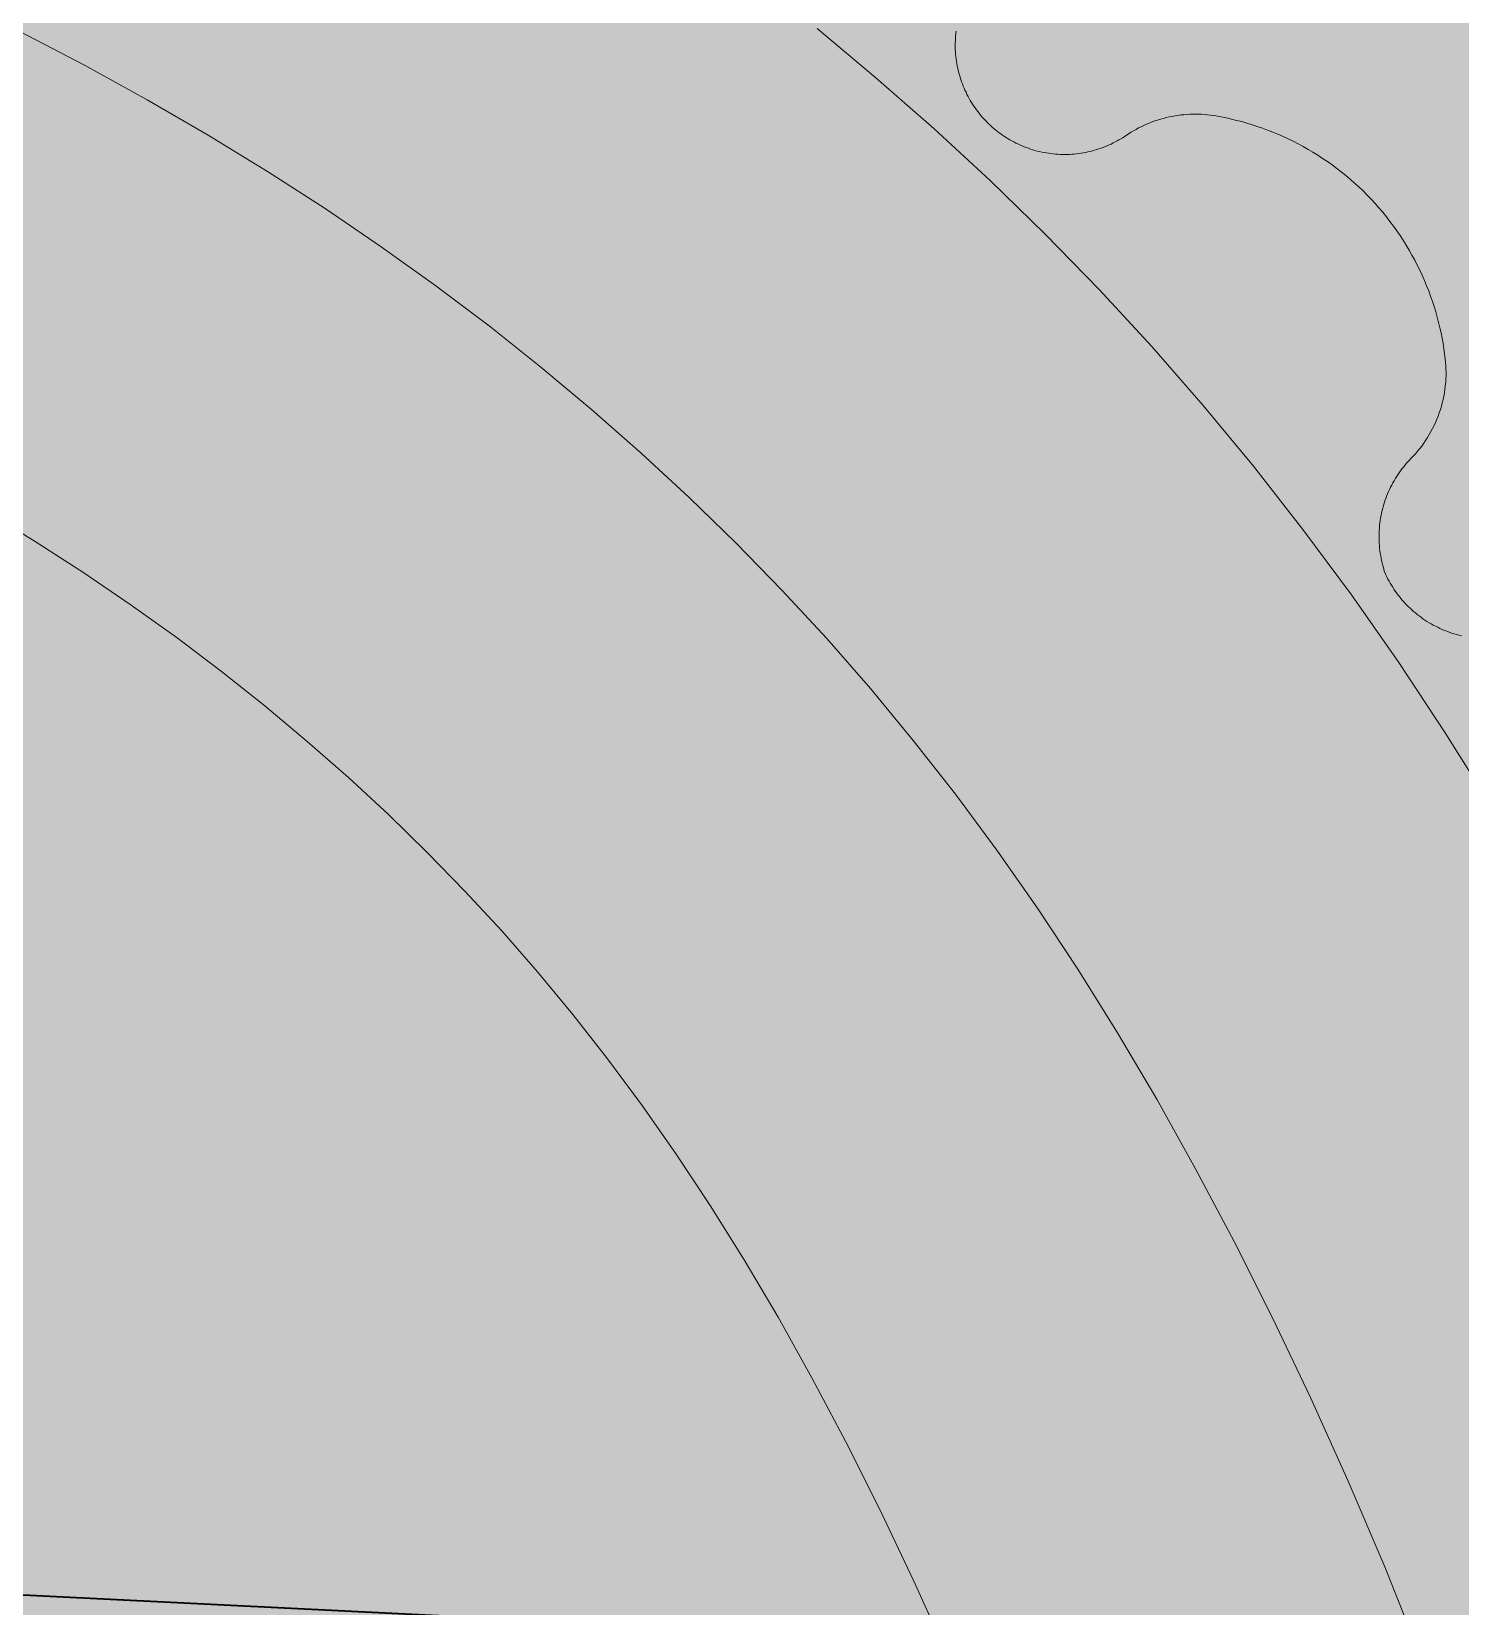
# Model space of a CAD drawing. Header units: millimetres. Extents: x 833941507 to 1669051331, y 817666127 to 1636299673.
# Drawn here: x 834574547.4 to 834574710.9, y 817984922.2 to 817985102.4 of the extents above; entities that cross this region are included whole.
import ezdxf

# ---------------------------------------------------------------- set-up
doc = ezdxf.new("R2010")
doc.units = ezdxf.units.MM
doc.header["$LTSCALE"] = 3
for name, color, linetype, lineweight in [('Hatch (CARR)', 252, 'Continuous', 35), ('Hatch (LTC&CB)', 252, 'Continuous', 35), ('UAJ-22INWA', 6, 'Continuous', 35), ('UAJ-23FLOR-h', 251, 'Continuous', 9), ('UAJ-42INFI', 1, 'Continuous', 18), ('UAJ-42INFI-h', 251, 'Continuous', 9)]:
    doc.layers.add(name, color=color, linetype=linetype, lineweight=lineweight)
doc.layers.add('UAJ-00XREF', color=7, linetype='Continuous')
doc.layers.add('UAJ-22INWA-$', color=32, linetype='Continuous', plot=False)

# ---------------------------------------------------------------- blocks, each defined once
blk = doc.blocks.new('GBP-LTC-LB01')
at = {"layer": 'UAJ-23FLOR-h'}
h = blk.add_hatch(dxfattribs=at)
h.set_pattern_fill('EARTH,_O', color=256, scale=180, angle=45)
h.set_pattern_definition([(48.9989, (834576001.8, 818046085.3), (-112.727, 1612.5107), [1143, -1143]), (48.9989, (834575678.3, 818046366.6), (-112.727, 1612.5107), [1143, -1143]), (48.9989, (834575354.8, 818046647.8), (-112.727, 1612.5107), [1143, -1143]), (138.9989, (834575340.7, 818046849.3), (-1612.5107, -112.727), [1143, -1143]), (138.9989, (834575621.9, 818047172.8), (-1612.5107, -112.727), [1143, -1143]), (138.9989, (834575903.1, 818047496.3), (-1612.5107, -112.727), [1143, -1143])])
h.paths.add_polyline_path([(834572173.05, 818200349.17), (834310583.74, 818182062.08), (834331502.24, 817882831.69), (834364939.69, 817885169.23), (834473095.7, 818011283.6), (834480533.7, 818020120.4), (834485095.05, 818025709.55), (834491375.7, 818033619), (834497063.4, 818041013), (834493145.8, 818043678.7), (834512788.5, 818074029.25), (834518712.45, 818083675.25), (834526231.3, 818096325.1), (834534646.05, 818111073.05), (834545956, 818131981.3), (834557204.6, 818154198.8), (834564040, 818168496.8), (834570941.16, 818183576.43), (834578367.8, 818200696.3)])
h.paths.add_polyline_path([(834382131.31, 817956469.98), (834418268.73, 817958996.07), (834422062.41, 817963855.9), (834428403.04, 817964299.38), (834467239.2, 818010695.58), (834466445.21, 818021738.79), (834476097.72, 818035709.03), (834485267.1, 818048983.2), (834487014.89, 818051460.43), (834497268.33, 818067303.42), (834492893.38, 818129890.09), (834448056.59, 818126755.66), (834416896.58, 818105052.11), (834382061.37, 818080788.99), (834386167.45, 818022059.16), (834377588.38, 818021459.47)], flags=16)
edge = h.paths.add_edge_path(flags=16)
edge.add_line((834540292.29, 818142076.07), (834533466.32, 818141614.13))
edge.add_line((834533466.32, 818141614.13), (834523258.01, 818143862.71))
edge.add_line((834523258.01, 818143862.71), (834525896.87, 818155838.93))
edge.add_arc((834558382.43, 818267025.45), 115835.02, 237.2183981, 253.7131266, ccw=False)
edge.add_line((834495664.92, 818169638.25), (834498267.59, 818132356.98))
edge.add_line((834498267.59, 818132356.98), (834496346.42, 818130135.01))
edge.add_line((834496346.42, 818130135.01), (834492879.88, 818129892.67))
edge.add_line((834492879.88, 818129892.67), (834494229.58, 818110587.62))
edge.add_line((834494229.58, 818110587.62), (834496326.13, 818110708.38))
edge.add_line((834496326.13, 818110708.38), (834498420.21, 818080753.55))
edge.add_line((834498420.21, 818080753.55), (834498046.12, 818080727.4))
edge.add_line((834498046.12, 818080727.4), (834498254.52, 818077746.38))
edge.add_line((834498254.52, 818077746.38), (834503061.09, 818078082.4))
edge.add_line((834503061.09, 818078082.4), (834504979.52, 818081212.1))
edge.add_line((834504979.52, 818081212.1), (834509429.02, 818088470.93))
edge.add_line((834509429.02, 818088470.93), (834515217.16, 818097913.59))
edge.add_line((834515217.16, 818097913.59), (834526067.43, 818116415.54))
edge.add_line((834526067.43, 818116415.54), (834532489.2, 818127888.68))
edge.add_line((834532489.2, 818127888.68), (834534830.9, 818132146.3))
edge.add_line((834534830.9, 818132146.3), (834540292.29, 818142076.07))
h = blk.add_hatch(dxfattribs=at)
h.set_pattern_fill('EARTH,_O', color=256, scale=180, angle=45)
h.set_pattern_definition([(45.0000001, (-1082349.7, 54794.9), (-3e-06, 1616.4461018), [1143, -1143]), (45.0000001, (-1082652.8, 55098), (-3e-06, 1616.4461018), [1143, -1143]), (45.0000001, (-1082955.9, 55401.1), (-3e-06, 1616.4461018), [1143, -1143]), (135.0000001, (-1082955.9, 55603.1), (-1616.4461018, -3e-06), [1143, -1143]), (135.0000001, (-1082652.8, 55906.2), (-1616.4461018, -3e-06), [1143, -1143]), (135.0000001, (-1082349.7, 56209.3), (-1616.4461018, -3e-06), [1143, -1143])])
h.paths.add_polyline_path([(834669469.25, 818015499.17), (834651080.82, 818014213.79), (834651091.33, 818014066.03), (834669479.76, 818015351.52)], flags=16)
edge = h.paths.add_edge_path()
edge.add_arc((834611763.61, 818123015.07), 22001.28, 94.000719, 118.688683)
edge.add_line((834601201.89, 818142315.5), (834593918.34, 818141228.38))
edge.add_arc((834611768.4, 818123014.03), 25502.69, 93.997159, 134.421275, ccw=False)
edge.add_line((834609990.68, 818148454.69), (834618164.36, 818149025.84))
edge.add_line((834618164.36, 818149025.84), (834618408.29, 818145534.91))
edge.add_line((834618408.29, 818145534.91), (834616365.41, 818145392.16))
edge.add_line((834616365.41, 818145392.16), (834616609.39, 818141900.69))
edge.add_line((834616609.39, 818141900.69), (834611621.55, 818141552.15))
edge.add_line((834611621.55, 818141552.15), (834611377.61, 818145043.07))
edge.add_line((834611377.61, 818145043.07), (834610228.61, 818144962.74))
h.paths.add_polyline_path([(834673232.94, 818197365.88), (834607546.49, 818192773.89), (834599172.5, 818174435.3), (834588349.1, 818152374.5), (834578621.55, 818133890.65), (834568418.3, 818115665.3), (834556456.7, 818095618.3), (834546606.4, 818080041.6), (834532219.3, 818058623.75), (834523692.15, 818046595.75), (834515683.5, 818035708.5), (834508244.2, 818025929.9), (834500656.3, 818016266.1), (834489786.8, 818002934.1), (834483448.3, 817995421.3), (834478637.6, 817989841.7), (834458453.75, 817967379.3), (834441506.5, 817949096.36), (834383075.75, 817886437.08), (834482026.69, 817893354.51), (834551919.04, 817920008.6), (834634905.13, 817930637.13), (834634023, 817939309.35), (834633770.07, 817941795.89), (834633577.69, 817943687.02), (834508697.04, 817930983.61), (834507053.46, 817930191.44), (834506409.46, 817939426.96), (834507656.94, 817945566.73), (834503417.08, 818006767.03), (834503064.37, 818011762.67), (834514052.91, 818025791.94), (834520784.65, 818034889.35), (834526318.86, 818042436.94), (834532381.69, 818050705.63), (834536345.72, 818056472.68), (834542258.41, 818065225.62), (834550405.86, 818077286.91), (834561579, 818095001.96), (834574522.66, 818117080.03), (834587768.88, 818140310.21), (834609774.13, 818143594.98), (834610001.97, 818140335.89), (834634252.54, 818142031.47), (834636806.9, 818105492.47), (834642791.48, 818105913.75), (834646278.56, 818056032.58), (834640293.17, 818055614.16), (834643382.34, 818011424.91), (834641138.41, 818011267.96), (834645775.78, 817944927.87), (834639048.36, 817944243.52), (834640362.12, 817931328.11), (834651070.39, 817932706.91), (834650587.67, 817936476.13), (834685105.74, 817940896.86), (834685588.46, 817937127.64), (834691373.79, 817937868.57)])
blk = doc.blocks.new('*U1046')
at = {"layer": 'UAJ-22INWA'}
blk.add_line((200, 393.05), (200, -111.06), dxfattribs=at)
at = {"layer": 'UAJ-22INWA-$'}
blk.add_lwpolyline([(0, -399.69), (0, 393.05), (200, 393.05), (200, -399.69)], close=True, dxfattribs=at)
blk = doc.blocks.new('GBP-STR-B01-L2')
at = {"layer": 'UAJ-22INWA', "rotation": 87.16457100497922}
blk.add_blockref('*U1046', (834574494.7, 817984725.82), dxfattribs=at)
blk = doc.blocks.new('inf_010')
at = {"layer": 'UAJ-42INFI'}
for p, q in [((889586991.77, 757792492.44, 0), (889586991.8, 757792492.71, 0)), ((889586991.8, 757792492.71, 0), (889586991.84, 757792492.97, 0)), ((889586991.84, 757792492.97, 0), (889586991.88, 757792493.22, 0)), ((889586991.88, 757792493.22, 0), (889586991.93, 757792493.48, 0)), ((889586991.69, 757792491.39, 0), (889586991.7, 757792491.65, 0)), ((889586991.69, 757792491.12, 0), (889586991.69, 757792491.39, 0)), ((889586991.69, 757792490.85, 0), (889586991.69, 757792491.12, 0)), ((889586991.7, 757792491.65, 0), (889586991.72, 757792491.92, 0)), ((889586991.72, 757792491.92, 0), (889586991.74, 757792492.18, 0)), ((889586991.74, 757792492.18, 0), (889586991.77, 757792492.44, 0)), ((889586991.7, 757792490.59, 0), (889586991.69, 757792490.85, 0)), ((889586991.71, 757792490.32, 0), (889586991.7, 757792490.59, 0)), ((889586991.73, 757792490.05, 0), (889586991.71, 757792490.32, 0)), ((889586991.75, 757792489.79, 0), (889586991.73, 757792490.05, 0)), ((889586991.78, 757792489.52, 0), (889586991.75, 757792489.79, 0)), ((889586991.82, 757792489.26, 0), (889586991.78, 757792489.52, 0)), ((889586991.86, 757792488.99, 0), (889586991.82, 757792489.26, 0)), ((889586991.9, 757792488.73, 0), (889586991.86, 757792488.99, 0)), ((889586991.96, 757792488.47, 0), (889586991.9, 757792488.73, 0)), ((889586992.01, 757792488.21, 0), (889586991.96, 757792488.47, 0)), ((889586992.08, 757792487.95, 0), (889586992.01, 757792488.21, 0)), ((889586992.14, 757792487.69, 0), (889586992.08, 757792487.95, 0)), ((889586992.22, 757792487.43, 0), (889586992.14, 757792487.69, 0)), ((889586992.3, 757792487.18, 0), (889586992.22, 757792487.43, 0)), ((889586992.38, 757792486.93, 0), (889586992.3, 757792487.18, 0)), ((889586992.47, 757792486.68, 0), (889586992.38, 757792486.93, 0)), ((889586992.57, 757792486.44, 0), (889586992.47, 757792486.68, 0)), ((889586992.66, 757792486.19, 0), (889586992.57, 757792486.44, 0)), ((889586992.77, 757792485.95, 0), (889586992.66, 757792486.19, 0)), ((889586992.88, 757792485.71, 0), (889586992.77, 757792485.95, 0)), ((889586992.99, 757792485.48, 0), (889586992.88, 757792485.71, 0)), ((889586993.11, 757792485.25, 0), (889586992.99, 757792485.48, 0)), ((889586993.23, 757792485.02, 0), (889586993.11, 757792485.25, 0)), ((889586993.36, 757792484.8, 0), (889586993.23, 757792485.02, 0)), ((889586993.49, 757792484.58, 0), (889586993.36, 757792484.8, 0)), ((889586993.62, 757792484.36, 0), (889586993.49, 757792484.58, 0)), ((889586993.76, 757792484.15, 0), (889586993.62, 757792484.36, 0)), ((889586993.9, 757792483.94, 0), (889586993.76, 757792484.15, 0)), ((889586994.05, 757792483.73, 0), (889586993.9, 757792483.94, 0)), ((889586994.19, 757792483.53, 0), (889586994.05, 757792483.73, 0)), ((889586994.34, 757792483.33, 0), (889586994.19, 757792483.53, 0)), ((889586994.5, 757792483.14, 0), (889586994.34, 757792483.33, 0)), ((889586994.66, 757792482.95, 0), (889586994.5, 757792483.14, 0)), ((889586994.82, 757792482.76, 0), (889586994.66, 757792482.95, 0)), ((889586994.98, 757792482.58, 0), (889586994.82, 757792482.76, 0)), ((889586995.14, 757792482.41, 0), (889586994.98, 757792482.58, 0)), ((889586995.31, 757792482.23, 0), (889586995.14, 757792482.41, 0)), ((889586995.48, 757792482.06, 0), (889586995.31, 757792482.23, 0)), ((889586995.66, 757792481.9, 0), (889586995.48, 757792482.06, 0)), ((889586995.84, 757792481.73, 0), (889586995.66, 757792481.9, 0)), ((889587014.89, 757792481.89, 0), (889587014.55, 757792481.82, 0)), ((889587015.22, 757792481.95, 0), (889587014.89, 757792481.89, 0)), ((889587015.56, 757792482.01, 0), (889587015.22, 757792481.95, 0)), ((889587015.9, 757792482.05, 0), (889587015.56, 757792482.01, 0)), ((889587016.24, 757792482.09, 0), (889587015.9, 757792482.05, 0)), ((889587016.58, 757792482.12, 0), (889587016.24, 757792482.09, 0)), ((889587016.92, 757792482.14, 0), (889587016.58, 757792482.12, 0)), ((889587017.25, 757792482.15, 0), (889587016.92, 757792482.14, 0)), ((889587017.59, 757792482.15, 0), (889587017.25, 757792482.15, 0)), ((889587017.93, 757792482.15, 0), (889587017.59, 757792482.15, 0)), ((889587018.27, 757792482.13, 0), (889587017.93, 757792482.15, 0)), ((889587018.61, 757792482.11, 0), (889587018.27, 757792482.13, 0)), ((889587018.94, 757792482.09, 0), (889587018.61, 757792482.11, 0)), ((889587019.28, 757792482.05, 0), (889587018.94, 757792482.09, 0)), ((889587019.61, 757792482, 0), (889587019.28, 757792482.05, 0)), ((889587019.94, 757792481.95, 0), (889587019.61, 757792482, 0)), ((889587020.26, 757792481.89, 0), (889587019.94, 757792481.95, 0)), ((889587020.59, 757792481.82, 0), (889587020.26, 757792481.89, 0)), ((889586996.02, 757792481.57, 0), (889586995.84, 757792481.73, 0)), ((889586996.21, 757792481.41, 0), (889586996.02, 757792481.57, 0)), ((889586996.4, 757792481.26, 0), (889586996.21, 757792481.41, 0)), ((889586996.6, 757792481.1, 0), (889586996.4, 757792481.26, 0)), ((889586996.8, 757792480.95, 0), (889586996.6, 757792481.1, 0)), ((889586997, 757792480.81, 0), (889586996.8, 757792480.95, 0)), ((889586997.21, 757792480.66, 0), (889586997, 757792480.81, 0)), ((889586997.42, 757792480.52, 0), (889586997.21, 757792480.66, 0)), ((889586997.64, 757792480.39, 0), (889586997.42, 757792480.52, 0)), ((889586997.86, 757792480.25, 0), (889586997.64, 757792480.39, 0)), ((889586998.08, 757792480.13, 0), (889586997.86, 757792480.25, 0)), ((889586998.31, 757792480, 0), (889586998.08, 757792480.13, 0)), ((889587010.3, 757792480.12, 0), (889587010.09, 757792480, 0)), ((889587010.51, 757792480.24, 0), (889587010.3, 757792480.12, 0)), ((889587010.79, 757792480.4, 0), (889587010.51, 757792480.24, 0)), ((889587011.09, 757792480.56, 0), (889587010.79, 757792480.4, 0)), ((889587011.38, 757792480.71, 0), (889587011.09, 757792480.56, 0)), ((889587011.68, 757792480.85, 0), (889587011.38, 757792480.71, 0)), ((889587011.99, 757792480.99, 0), (889587011.68, 757792480.85, 0)), ((889587012.3, 757792481.12, 0), (889587011.99, 757792480.99, 0)), ((889587012.61, 757792481.24, 0), (889587012.3, 757792481.12, 0)), ((889587012.93, 757792481.36, 0), (889587012.61, 757792481.24, 0)), ((889587013.25, 757792481.47, 0), (889587012.93, 757792481.36, 0)), ((889587013.57, 757792481.57, 0), (889587013.25, 757792481.47, 0)), ((889587013.89, 757792481.66, 0), (889587013.57, 757792481.57, 0)), ((889587014.22, 757792481.75, 0), (889587013.89, 757792481.66, 0)), ((889587014.55, 757792481.82, 0), (889587014.22, 757792481.75, 0)), ((889587020.91, 757792481.75, 0), (889587020.59, 757792481.82, 0)), ((889587021.49, 757792481.6, 0), (889587020.91, 757792481.75, 0)), ((889587022.07, 757792481.44, 0), (889587021.49, 757792481.6, 0)), ((889587022.65, 757792481.27, 0), (889587022.07, 757792481.44, 0)), ((889587023.23, 757792481.08, 0), (889587022.65, 757792481.27, 0)), ((889587023.81, 757792480.89, 0), (889587023.23, 757792481.08, 0)), ((889587024.39, 757792480.68, 0), (889587023.81, 757792480.89, 0)), ((889587024.97, 757792480.46, 0), (889587024.39, 757792480.68, 0)), ((889587025.55, 757792480.22, 0), (889587024.97, 757792480.46, 0)), ((889587026.13, 757792479.98, 0), (889587025.55, 757792480.22, 0)), ((889586998.54, 757792479.88, 0), (889586998.31, 757792480, 0)), ((889586998.77, 757792479.77, 0), (889586998.54, 757792479.88, 0)), ((889586999.01, 757792479.66, 0), (889586998.77, 757792479.77, 0)), ((889586999.25, 757792479.55, 0), (889586999.01, 757792479.66, 0)), ((889586999.49, 757792479.45, 0), (889586999.25, 757792479.55, 0)), ((889586999.74, 757792479.35, 0), (889586999.49, 757792479.45, 0)), ((889586999.98, 757792479.26, 0), (889586999.74, 757792479.35, 0)), ((889587000.23, 757792479.17, 0), (889586999.98, 757792479.26, 0)), ((889587000.49, 757792479.09, 0), (889587000.23, 757792479.17, 0)), ((889587000.74, 757792479.02, 0), (889587000.49, 757792479.09, 0)), ((889587001, 757792478.95, 0), (889587000.74, 757792479.02, 0)), ((889587001.26, 757792478.88, 0), (889587001, 757792478.95, 0)), ((889587001.52, 757792478.82, 0), (889587001.26, 757792478.88, 0)), ((889587001.78, 757792478.77, 0), (889587001.52, 757792478.82, 0)), ((889587002.04, 757792478.72, 0), (889587001.78, 757792478.77, 0)), ((889587002.3, 757792478.67, 0), (889587002.04, 757792478.72, 0)), ((889587002.57, 757792478.64, 0), (889587002.3, 757792478.67, 0)), ((889587002.83, 757792478.6, 0), (889587002.57, 757792478.64, 0)), ((889587003.1, 757792478.58, 0), (889587002.83, 757792478.6, 0)), ((889587003.37, 757792478.56, 0), (889587003.1, 757792478.58, 0)), ((889587003.63, 757792478.54, 0), (889587003.37, 757792478.56, 0)), ((889587003.9, 757792478.53, 0), (889587003.63, 757792478.54, 0)), ((889587004.17, 757792478.53, 0), (889587003.9, 757792478.53, 0)), ((889587004.43, 757792478.53, 0), (889587004.17, 757792478.53, 0)), ((889587004.7, 757792478.54, 0), (889587004.43, 757792478.53, 0)), ((889587004.96, 757792478.55, 0), (889587004.7, 757792478.54, 0)), ((889587005.23, 757792478.57, 0), (889587004.96, 757792478.55, 0)), ((889587005.49, 757792478.6, 0), (889587005.23, 757792478.57, 0)), ((889587005.75, 757792478.63, 0), (889587005.49, 757792478.6, 0)), ((889587006.01, 757792478.66, 0), (889587005.75, 757792478.63, 0)), ((889587006.27, 757792478.7, 0), (889587006.01, 757792478.66, 0)), ((889587006.53, 757792478.75, 0), (889587006.27, 757792478.7, 0)), ((889587006.78, 757792478.8, 0), (889587006.53, 757792478.75, 0)), ((889587007.04, 757792478.86, 0), (889587006.78, 757792478.8, 0)), ((889587007.29, 757792478.92, 0), (889587007.04, 757792478.86, 0)), ((889587007.54, 757792478.98, 0), (889587007.29, 757792478.92, 0)), ((889587007.78, 757792479.06, 0), (889587007.54, 757792478.98, 0)), ((889587008.03, 757792479.13, 0), (889587007.78, 757792479.06, 0)), ((889587008.27, 757792479.21, 0), (889587008.03, 757792479.13, 0)), ((889587008.51, 757792479.3, 0), (889587008.27, 757792479.21, 0)), ((889587008.74, 757792479.38, 0), (889587008.51, 757792479.3, 0)), ((889587008.97, 757792479.48, 0), (889587008.74, 757792479.38, 0)), ((889587009.2, 757792479.58, 0), (889587008.97, 757792479.48, 0)), ((889587009.43, 757792479.68, 0), (889587009.2, 757792479.58, 0)), ((889587009.65, 757792479.78, 0), (889587009.43, 757792479.68, 0)), ((889587009.87, 757792479.89, 0), (889587009.65, 757792479.78, 0)), ((889587010.09, 757792480, 0), (889587009.87, 757792479.89, 0)), ((889587026.7, 757792479.72, 0), (889587026.13, 757792479.98, 0)), ((889587027.27, 757792479.45, 0), (889587026.7, 757792479.72, 0)), ((889587027.84, 757792479.16, 0), (889587027.27, 757792479.45, 0)), ((889587028.41, 757792478.87, 0), (889587027.84, 757792479.16, 0)), ((889587028.97, 757792478.56, 0), (889587028.41, 757792478.87, 0)), ((889587029.52, 757792478.24, 0), (889587028.97, 757792478.56, 0)), ((889587030.08, 757792477.9, 0), (889587029.52, 757792478.24, 0)), ((889587030.62, 757792477.56, 0), (889587030.08, 757792477.9, 0)), ((889587031.16, 757792477.2, 0), (889587030.62, 757792477.56, 0)), ((889587031.7, 757792476.83, 0), (889587031.16, 757792477.2, 0)), ((889587032.23, 757792476.45, 0), (889587031.7, 757792476.83, 0)), ((889587032.75, 757792476.05, 0), (889587032.23, 757792476.45, 0)), ((889587033.27, 757792475.65, 0), (889587032.75, 757792476.05, 0)), ((889587033.78, 757792475.23, 0), (889587033.27, 757792475.65, 0)), ((889587034.28, 757792474.8, 0), (889587033.78, 757792475.23, 0)), ((889587034.77, 757792474.36, 0), (889587034.28, 757792474.8, 0)), ((889587035.25, 757792473.91, 0), (889587034.77, 757792474.36, 0)), ((889587035.73, 757792473.45, 0), (889587035.25, 757792473.91, 0)), ((889587036.2, 757792472.98, 0), (889587035.73, 757792473.45, 0)), ((889587036.65, 757792472.5, 0), (889587036.2, 757792472.98, 0)), ((889587037.1, 757792472.01, 0), (889587036.65, 757792472.5, 0)), ((889587037.54, 757792471.51, 0), (889587037.1, 757792472.01, 0)), ((889587037.96, 757792471, 0), (889587037.54, 757792471.51, 0)), ((889587038.38, 757792470.48, 0), (889587037.96, 757792471, 0)), ((889587038.78, 757792469.96, 0), (889587038.38, 757792470.48, 0)), ((889587039.18, 757792469.42, 0), (889587038.78, 757792469.96, 0)), ((889587039.56, 757792468.88, 0), (889587039.18, 757792469.42, 0)), ((889587039.93, 757792468.33, 0), (889587039.56, 757792468.88, 0)), ((889587040.29, 757792467.77, 0), (889587039.93, 757792468.33, 0)), ((889587040.63, 757792467.21, 0), (889587040.29, 757792467.77, 0)), ((889587040.97, 757792466.64, 0), (889587040.63, 757792467.21, 0)), ((889587041.29, 757792466.06, 0), (889587040.97, 757792466.64, 0)), ((889587041.6, 757792465.48, 0), (889587041.29, 757792466.06, 0)), ((889587041.89, 757792464.9, 0), (889587041.6, 757792465.48, 0)), ((889587042.18, 757792464.31, 0), (889587041.89, 757792464.9, 0)), ((889587042.45, 757792463.71, 0), (889587042.18, 757792464.31, 0)), ((889587042.7, 757792463.12, 0), (889587042.45, 757792463.71, 0)), ((889587042.95, 757792462.51, 0), (889587042.7, 757792463.12, 0)), ((889587043.18, 757792461.91, 0), (889587042.95, 757792462.51, 0)), ((889587043.4, 757792461.3, 0), (889587043.18, 757792461.91, 0)), ((889587043.61, 757792460.69, 0), (889587043.4, 757792461.3, 0)), ((889587043.8, 757792460.08, 0), (889587043.61, 757792460.69, 0)), ((889587043.98, 757792459.47, 0), (889587043.8, 757792460.08, 0)), ((889587044.14, 757792458.86, 0), (889587043.98, 757792459.47, 0)), ((889587044.3, 757792458.25, 0), (889587044.14, 757792458.86, 0)), ((889587044.44, 757792457.63, 0), (889587044.3, 757792458.25, 0)), ((889587044.57, 757792457.02, 0), (889587044.44, 757792457.63, 0)), ((889587044.68, 757792456.41, 0), (889587044.57, 757792457.02, 0)), ((889587044.79, 757792455.79, 0), (889587044.68, 757792456.41, 0)), ((889587044.88, 757792455.18, 0), (889587044.79, 757792455.79, 0)), ((889587044.95, 757792454.57, 0), (889587044.88, 757792455.18, 0)), ((889587045.02, 757792453.97, 0), (889587044.95, 757792454.57, 0)), ((889587045.08, 757792453.36, 0), (889587045.02, 757792453.97, 0)), ((889587045.12, 757792452.76, 0), (889587045.08, 757792453.36, 0)), ((889587045.15, 757792452.16, 0), (889587045.12, 757792452.76, 0)), ((889587045.16, 757792451.79, 0), (889587045.15, 757792452.16, 0)), ((889587045.15, 757792451.02, 0), (889587045.16, 757792451.41, 0)), ((889587045.16, 757792451.41, 0), (889587045.16, 757792451.79, 0)), ((889587044.94, 757792449.1, 0), (889587045.01, 757792449.49, 0)), ((889587045.01, 757792449.49, 0), (889587045.06, 757792449.87, 0)), ((889587045.06, 757792449.87, 0), (889587045.1, 757792450.26, 0)), ((889587045.1, 757792450.26, 0), (889587045.13, 757792450.64, 0)), ((889587045.13, 757792450.64, 0), (889587045.15, 757792451.02, 0)), ((889587044.58, 757792447.57, 0), (889587044.69, 757792447.95, 0)), ((889587044.69, 757792447.95, 0), (889587044.78, 757792448.33, 0)), ((889587044.78, 757792448.33, 0), (889587044.87, 757792448.72, 0)), ((889587044.87, 757792448.72, 0), (889587044.94, 757792449.1, 0)), ((889587043.88, 757792445.72, 0), (889587044.04, 757792446.09, 0)), ((889587044.04, 757792446.09, 0), (889587044.19, 757792446.45, 0)), ((889587044.19, 757792446.45, 0), (889587044.33, 757792446.82, 0)), ((889587044.33, 757792446.82, 0), (889587044.46, 757792447.2, 0)), ((889587044.46, 757792447.2, 0), (889587044.58, 757792447.57, 0)), ((889587042.94, 757792444, 0), (889587043.14, 757792444.33, 0)), ((889587043.14, 757792444.33, 0), (889587043.34, 757792444.67, 0)), ((889587043.34, 757792444.67, 0), (889587043.53, 757792445.02, 0)), ((889587043.53, 757792445.02, 0), (889587043.71, 757792445.37, 0)), ((889587043.71, 757792445.37, 0), (889587043.88, 757792445.72, 0)), ((889587041.52, 757792442.15, 0), (889587041.77, 757792442.43, 0)), ((889587041.77, 757792442.43, 0), (889587042.02, 757792442.73, 0)), ((889587042.02, 757792442.73, 0), (889587042.26, 757792443.04, 0)), ((889587042.26, 757792443.04, 0), (889587042.49, 757792443.35, 0)), ((889587042.49, 757792443.35, 0), (889587042.72, 757792443.67, 0)), ((889587042.72, 757792443.67, 0), (889587042.94, 757792444, 0)), ((889587039.68, 757792440.36, 0), (889587039.87, 757792440.55, 0)), ((889587039.87, 757792440.55, 0), (889587040.05, 757792440.73, 0)), ((889587040.05, 757792440.73, 0), (889587040.24, 757792440.9, 0)), ((889587040.24, 757792440.9, 0), (889587040.43, 757792441.08, 0)), ((889587040.43, 757792441.08, 0), (889587040.71, 757792441.33, 0)), ((889587040.71, 757792441.33, 0), (889587040.98, 757792441.59, 0)), ((889587040.98, 757792441.59, 0), (889587041.25, 757792441.87, 0)), ((889587041.25, 757792441.87, 0), (889587041.52, 757792442.15, 0)), ((889587038.17, 757792438.45, 0), (889587038.33, 757792438.68, 0)), ((889587038.33, 757792438.68, 0), (889587038.48, 757792438.91, 0)), ((889587038.48, 757792438.91, 0), (889587038.64, 757792439.13, 0)), ((889587038.64, 757792439.13, 0), (889587038.81, 757792439.35, 0)), ((889587038.81, 757792439.35, 0), (889587038.98, 757792439.56, 0)), ((889587038.98, 757792439.56, 0), (889587039.15, 757792439.77, 0)), ((889587039.15, 757792439.77, 0), (889587039.32, 757792439.97, 0)), ((889587039.32, 757792439.97, 0), (889587039.5, 757792440.17, 0)), ((889587039.5, 757792440.17, 0), (889587039.68, 757792440.36, 0)), ((889587037.24, 757792436.72, 0), (889587037.36, 757792436.98, 0)), ((889587037.36, 757792436.98, 0), (889587037.48, 757792437.24, 0)), ((889587037.48, 757792437.24, 0), (889587037.61, 757792437.49, 0)), ((889587037.61, 757792437.49, 0), (889587037.74, 757792437.73, 0)), ((889587037.74, 757792437.73, 0), (889587037.88, 757792437.98, 0)), ((889587037.88, 757792437.98, 0), (889587038.03, 757792438.22, 0)), ((889587038.03, 757792438.22, 0), (889587038.17, 757792438.45, 0)), ((889587036.57, 757792434.83, 0), (889587036.65, 757792435.11, 0)), ((889587036.65, 757792435.11, 0), (889587036.73, 757792435.38, 0)), ((889587036.73, 757792435.38, 0), (889587036.82, 757792435.66, 0)), ((889587036.82, 757792435.66, 0), (889587036.91, 757792435.93, 0)), ((889587036.91, 757792435.93, 0), (889587037.02, 757792436.2, 0)), ((889587037.02, 757792436.2, 0), (889587037.12, 757792436.46, 0)), ((889587037.12, 757792436.46, 0), (889587037.24, 757792436.72, 0)), ((889587036.24, 757792433.12, 0), (889587036.28, 757792433.41, 0)), ((889587036.28, 757792433.41, 0), (889587036.32, 757792433.7, 0)), ((889587036.32, 757792433.7, 0), (889587036.37, 757792433.98, 0)), ((889587036.37, 757792433.98, 0), (889587036.43, 757792434.27, 0)), ((889587036.43, 757792434.27, 0), (889587036.5, 757792434.55, 0)), ((889587036.5, 757792434.55, 0), (889587036.57, 757792434.83, 0)), ((889587036.14, 757792431.68, 0), (889587036.15, 757792431.97, 0)), ((889587036.14, 757792431.39, 0), (889587036.14, 757792431.68, 0)), ((889587036.15, 757792431.97, 0), (889587036.16, 757792432.26, 0)), ((889587036.16, 757792432.26, 0), (889587036.18, 757792432.55, 0)), ((889587036.18, 757792432.55, 0), (889587036.2, 757792432.83, 0)), ((889587036.2, 757792432.83, 0), (889587036.24, 757792433.12, 0)), ((889587036.15, 757792431.1, 0), (889587036.14, 757792431.39, 0)), ((889587036.16, 757792430.81, 0), (889587036.15, 757792431.1, 0)), ((889587036.18, 757792430.53, 0), (889587036.16, 757792430.81, 0)), ((889587036.21, 757792430.24, 0), (889587036.18, 757792430.53, 0)), ((889587036.24, 757792429.96, 0), (889587036.21, 757792430.24, 0)), ((889587036.28, 757792429.68, 0), (889587036.24, 757792429.96, 0)), ((889587036.33, 757792429.4, 0), (889587036.28, 757792429.68, 0)), ((889587036.38, 757792429.12, 0), (889587036.33, 757792429.4, 0)), ((889587036.43, 757792428.85, 0), (889587036.38, 757792429.12, 0)), ((889587036.5, 757792428.57, 0), (889587036.43, 757792428.85, 0)), ((889587036.54, 757792428.29, 0), (889587036.45, 757792428.56, 0)), ((889587036.64, 757792428.03, 0), (889587036.54, 757792428.29, 0)), ((889587036.74, 757792427.78, 0), (889587036.64, 757792428.03, 0)), ((889587036.85, 757792427.52, 0), (889587036.74, 757792427.78, 0)), ((889587036.96, 757792427.27, 0), (889587036.85, 757792427.52, 0)), ((889587037.08, 757792427.03, 0), (889587036.96, 757792427.27, 0)), ((889587037.2, 757792426.79, 0), (889587037.08, 757792427.03, 0)), ((889587037.33, 757792426.55, 0), (889587037.2, 757792426.79, 0)), ((889587037.46, 757792426.32, 0), (889587037.33, 757792426.55, 0)), ((889587037.59, 757792426.09, 0), (889587037.46, 757792426.32, 0)), ((889587037.73, 757792425.86, 0), (889587037.59, 757792426.09, 0)), ((889587037.87, 757792425.64, 0), (889587037.73, 757792425.86, 0)), ((889587038.02, 757792425.42, 0), (889587037.87, 757792425.64, 0)), ((889587038.16, 757792425.21, 0), (889587038.02, 757792425.42, 0)), ((889587038.32, 757792425, 0), (889587038.16, 757792425.21, 0)), ((889587038.47, 757792424.8, 0), (889587038.32, 757792425, 0)), ((889587038.63, 757792424.6, 0), (889587038.47, 757792424.8, 0)), ((889587038.8, 757792424.4, 0), (889587038.63, 757792424.6, 0)), ((889587038.97, 757792424.2, 0), (889587038.8, 757792424.4, 0)), ((889587039.15, 757792424, 0), (889587038.97, 757792424.2, 0)), ((889587039.33, 757792423.81, 0), (889587039.15, 757792424, 0)), ((889587039.52, 757792423.62, 0), (889587039.33, 757792423.81, 0)), ((889587039.71, 757792423.43, 0), (889587039.52, 757792423.62, 0)), ((889587039.91, 757792423.25, 0), (889587039.71, 757792423.43, 0)), ((889587040.11, 757792423.06, 0), (889587039.91, 757792423.25, 0)), ((889587040.32, 757792422.89, 0), (889587040.11, 757792423.06, 0)), ((889587040.53, 757792422.71, 0), (889587040.32, 757792422.89, 0)), ((889587040.75, 757792422.54, 0), (889587040.53, 757792422.71, 0)), ((889587040.97, 757792422.37, 0), (889587040.75, 757792422.54, 0)), ((889587041.2, 757792422.21, 0), (889587040.97, 757792422.37, 0)), ((889587041.43, 757792422.05, 0), (889587041.2, 757792422.21, 0)), ((889587041.66, 757792421.9, 0), (889587041.43, 757792422.05, 0)), ((889587041.9, 757792421.75, 0), (889587041.66, 757792421.9, 0)), ((889587042.15, 757792421.61, 0), (889587041.9, 757792421.75, 0)), ((889587042.39, 757792421.47, 0), (889587042.15, 757792421.61, 0)), ((889587042.65, 757792421.33, 0), (889587042.39, 757792421.47, 0)), ((889587042.9, 757792421.2, 0), (889587042.65, 757792421.33, 0)), ((889587043.16, 757792421.08, 0), (889587042.9, 757792421.2, 0)), ((889587043.42, 757792420.96, 0), (889587043.16, 757792421.08, 0)), ((889587043.69, 757792420.85, 0), (889587043.42, 757792420.96, 0)), ((889587043.96, 757792420.74, 0), (889587043.69, 757792420.85, 0)), ((889587044.23, 757792420.64, 0), (889587043.96, 757792420.74, 0)), ((889587044.5, 757792420.55, 0), (889587044.23, 757792420.64, 0)), ((889587044.78, 757792420.46, 0), (889587044.5, 757792420.55, 0))]:
    blk.add_line(p, q, dxfattribs=at)
blk = doc.blocks.new('3A35X-MADL-P-LT-B01-0')
at = {"layer": 'UAJ-42INFI'}
for points in [[(834574714.35, 817985013.76), (834574709.13, 817985022.1), (834574703.82, 817985030.14), (834574698.4, 817985037.89), (834574692.86, 817985045.36), (834574687.21, 817985052.58), (834574681.44, 817985059.55), (834574675.55, 817985066.29), (834574669.52, 817985072.82), (834574663.36, 817985079.14), (834574657.05, 817985085.28), (834574650.6, 817985091.24), (834574644, 817985097.04), (834574637.25, 817985102.69)], [(834574710.79, 817984905.07), (834574702.22, 817984926.67), (834574698.03, 817984936.47), (834574693.72, 817984946.03), (834574689.37, 817984955.16), (834574685, 817984963.88), (834574680.58, 817984972.21), (834574676.13, 817984980.17), (834574671.63, 817984987.77), (834574667.08, 817984995.05), (834574662.48, 817985002.01), (834574657.81, 817985008.68), (834574653.08, 817985015.07), (834574648.26, 817985021.22), (834574643.36, 817985027.15), (834574638.36, 817985032.87), (834574633.24, 817985038.4), (834574628.01, 817985043.77), (834574622.64, 817985049), (834574617.12, 817985054.1), (834574611.46, 817985059.08), (834574605.66, 817985063.92), (834574599.73, 817985068.64), (834574593.64, 817985073.23), (834574587.39, 817985077.71), (834574580.97, 817985082.07), (834574574.37, 817985086.33), (834574567.59, 817985090.47), (834574560.61, 817985094.52), (834574553.42, 817985098.47), (834574546.03, 817985102.32)]]:
    blk.add_lwpolyline(points, dxfattribs=at)
at = {"layer": 'UAJ-42INFI-h'}
blk.add_lwpolyline([(834574652.25, 817984916.35), (834574648.34, 817984925.01), (834574644.45, 817984933.21), (834574640.56, 817984940.96), (834574636.67, 817984948.29), (834574632.79, 817984955.23), (834574628.91, 817984961.78), (834574625.03, 817984967.99), (834574621.14, 817984973.87), (834574617.23, 817984979.46), (834574613.29, 817984984.78), (834574609.31, 817984989.87), (834574605.27, 817984994.74), (834574601.17, 817984999.44), (834574596.97, 817985003.98), (834574592.66, 817985008.4), (834574588.22, 817985012.73), (834574583.64, 817985016.96), (834574578.92, 817985021.11), (834574574.08, 817985025.16), (834574569.12, 817985029.1), (834574564.02, 817985032.94), (834574558.77, 817985036.7), (834574553.36, 817985040.38), (834574547.78, 817985043.98), (834574542, 817985047.51)], dxfattribs=at)
at = {"rotation": 3.998908525164564}
blk.add_blockref('inf_010', (-0.01, 0.01), dxfattribs=at)

msp = doc.modelspace()

# ---------------------------------------------------------------- hatches: boundary and pattern name
at = {"layer": 'Hatch (CARR)'}
h = msp.add_hatch(dxfattribs=at)
h.set_pattern_fill('ANSI36', color=256, scale=150, angle=90)
h.set_pattern_definition([(135, (-187022.3, -52565.44), (-926.08891249, 252.5697034), [1190.625, -238.125, 0, -238.125])])
edge = h.paths.add_edge_path()
edge.add_line((834611924.53, 818109421.98), (834607685.93, 818109069.03))
edge.add_line((834607685.93, 818109069.03), (834607665.21, 818107991.06))
edge.add_arc((834589039.26, 818108445.6), 18631.5, 309.865898, 358.602068, ccw=False)
edge.add_arc((834615999.11, 818076947.93), 22831.06, 131.128719, 153.798926)
edge.add_arc((834586528.44, 818091417.12), 10000.02, 275.074548, 333.967897, ccw=False)
edge.add_line((834587412.96, 818081456.29), (834588264.12, 818069423.81))
edge.add_arc((834582903.89, 818050145.04), 20010.07, 39.448108, 74.462065, ccw=False)
edge.add_arc((834615731.57, 818077154), 22500.4, 219.443807, 234.520216)
edge.add_arc((834588161.64, 818038473.41), 25000.01, 12.166064, 54.52036, ccw=False)
edge.add_arc((834582999.18, 818037622.78), 30226.87, 2.039971, 11.679977, ccw=False)
edge.add_line((834613206.9, 818038698.76), (834615631.26, 818004019.26))
edge.add_arc((834569688.78, 818001746.14), 45998.68, -6.715736, 2.832547, ccw=False)
edge.add_arc((834571414.07, 818001695.79), 44279.6, 274.627227, 353.087902, ccw=False)
edge.add_line((834574986.22, 817957560.51), (834554838.44, 817955511.33))
edge.add_line((834554838.44, 817955511.33), (834555086.07, 817951969.1))
edge.add_line((834555086.07, 817951969.1), (834553985.14, 817951373.93))
edge.add_line((834553985.14, 817951373.93), (834556566.9, 817951132.02))
edge.add_line((834556566.9, 817951132.02), (834554870.83, 817950512.53))
edge.add_line((834554870.83, 817950512.53), (834555242.26, 817945199.33))
edge.add_line((834555242.26, 817945199.33), (834580663.58, 817947785.24))
edge.add_arc((834575886.06, 817997961), 50402.7, 275.439056, 360)
edge.add_arc((834575886.06, 817997961), 50402.7, 0, 6.033545)
edge.add_line((834626009.56, 818003258.87), (834625320, 818013122.62))
edge.add_arc((834725073.73, 818020096.29), 99997.19, 179.2295533, 183.9989755, ccw=False)
edge.add_line((834625085.58, 818021440.9), (834625236.7, 818032677.88))
edge.add_arc((834627922.06, 818032658), 2685.43, 108.98118, 179.57597, ccw=False)
edge.add_arc((834628204.41, 818032510.48), 2924.98, 77.00889, 113.27543, ccw=False)
edge.add_line((834628861.95, 818035360.6), (834628476.34, 818040874.23))
edge.add_arc((834628077.5, 818035877.4), 5012.73, 85.43643, 98.7313)
edge.add_arc((834628036.86, 818036256.39), 4631.99, 98.94599, 115.25566)
edge.add_arc((834625847.25, 818040897.82), 499.99, 179.2291, 295.2567, ccw=False)
edge.add_line((834625347.3, 818040904.54), (834625429.52, 818047019.11))
edge.add_arc((834645427.71, 818046750.21), 20000, 165.345013, 179.22962, ccw=False)
edge.add_line((834626078.37, 818051810.17), (834626528.55, 818053531.69))
edge.add_arc((834626915.54, 818053430.49), 400, 10.6952, 165.3453, ccw=False)
edge.add_arc((834673015.67, 818062137.18), 46515.12, 190.695171, 201.393906)
edge.add_line((834629705.69, 818045169.49), (834632608.66, 818049408.19))
edge.add_arc((834657538.96, 818054466.69), 25438.32, 165.436059, 191.469924, ccw=False)
edge.add_arc((834645834.11, 818057254.43), 13410.81, 134.755157, 164.388681, ccw=False)
edge.add_arc((834654069.52, 818049100.07), 25000, 110.949167, 135, ccw=False)
edge.add_line((834645131.03, 818072447.52), (834644597.61, 818080086.57))
edge.add_arc((834649926.78, 818053872.79), 26750, 101.491438, 112.960099)
edge.add_arc((834639130.33, 818079447.94), 1011.22, 186.41269, 290.94883, ccw=False)
edge.add_arc((834615732.29, 818077144.81), 22500, 5.586125, 15.960514)
edge.add_arc((834638326.4, 818083606.72), 1000, 72.18054, 195.96056, ccw=False)
edge.add_arc((834652938.87, 818129065.91), 46750, 252.180437, 259.459176)
edge.add_line((834644386.61, 818083104.83), (834643939.74, 818089497.14))
edge.add_arc((834650687.74, 818128671.74), 39751.54, 240.552646, 260.226455, ccw=False)
edge.add_arc((834638496.4, 818107130.24), 14999.51, 192.881128, 240.651972, ccw=False)
edge.add_line((834623874.36, 818103786.42), (834622817.43, 818108620.33))
edge.add_arc((834642767.11, 818112268.77), 20280.55, 185.544236, 190.363831, ccw=False)
edge.add_line((834622581.43, 818110309.38), (834612780.93, 818109493.29))
edge.add_arc((834641861.42, 818113470.75), 29351.23, 187.788264, 192.644584)
edge.add_line((834613222.05, 818107045.69), (834612137.99, 818106966.76))
edge.add_arc((834678301.99, 818113956.17), 66532.15, 183.9077542, 186.0302271, ccw=False)
edge = h.paths.add_edge_path(flags=16)
edge.add_arc((834615731.29, 818077153.7), 12500, 0, 180)
edge.add_arc((834615731.29, 818077153.7), 12500, 180, 360)
edge = h.paths.add_edge_path(flags=16)
edge.add_line((834611868.95, 818104450.81), (834613972.75, 818104597.88))
edge.add_line((834613972.75, 818104597.88), (834614793.18, 818100839.53))
edge.add_arc((834613826.07, 818100578.15), 1001.8, -85.3038, 15.12379, ccw=False)
edge.add_arc((834619584.26, 818044960.88), 54912.99, 95.933068, 97.326955)
edge.add_arc((834612511.22, 818100425.75), 1002.71, 172.27337, 273.99855, ccw=False)
edge.add_arc((834561933.96, 818106999.55), 50000, 352.600915, 357.078102)
edge = h.paths.add_edge_path(flags=16)
edge.add_line((834620090.91, 818049922.98), (834618289.66, 818049797.05))
edge.add_arc((834580970.7, 818042316.77), 38061.25, 11.334275, 15.917952)
edge.add_arc((834591802.88, 818043743.07), 27300.13, 19.276237, 22.152589)
edge.add_arc((834617550.89, 818054225.79), 500, 94.5376, 202.1526, ccw=False)
edge.add_arc((834615731.29, 818077153.7), 22500, 274.53759, 280.052608)
edge.add_arc((834619745.99, 818054506.8), 500, -8.8617, 100.0526, ccw=False)
edge.add_arc((834638671.98, 818051564.06), 18653.4, 171.162659, 185.047268)
edge = h.paths.add_edge_path(flags=16)
edge.add_line((834620198.06, 818047424.37), (834618701.71, 818047319.76))
edge.add_line((834618701.71, 818047319.76), (834619053.65, 818042377.79))
edge.add_line((834619053.65, 818042377.79), (834619277.55, 818039251.24))
edge.add_line((834619277.55, 818039251.24), (834621789.24, 818004177.33))
edge.add_arc((834571670.9, 818002621.7), 50142.48, -82.809427, 1.77783, ccw=False)
edge.add_line((834577947.23, 817952873.58), (834554875.83, 817950440.96))
edge.add_line((834554875.83, 817950440.96), (834554896.6, 817950143.9))
edge.add_line((834554896.6, 817950143.9), (834580030.46, 817952804.26))
edge.add_arc((834573485.43, 818001019.32), 48657.26, 277.730459, 360)
edge.add_line((834622142.69, 818001019.32), (834619659.92, 818038109.18))
edge.add_arc((834783609.84, 818029932.1), 164153.72, 174.3889035, 177.1447146, ccw=False)
edge.add_arc((834619491.3, 818046225.82), 789.84, 342.04557, 367.17034)
edge.add_line((834620274.96, 818046324.4), (834620198.06, 818047424.37))
h = msp.add_hatch(dxfattribs=at)
h.set_pattern_fill('ANSI37', color=10, scale=150)
edge = h.paths.add_edge_path()
edge.add_line((834608124.67, 818053522.58), (834606147.8, 818052086.92))
edge.add_line((834606147.8, 818052086.92), (834607353.97, 818050426.06))
edge.add_line((834607353.97, 818050426.06), (834609862.86, 818014620.63))
edge.add_line((834609862.86, 818014620.63), (834609379.08, 818014586.81))
edge.add_line((834609379.08, 818014586.81), (834610086.25, 818004483.1))
edge.add_line((834610086.25, 818004483.1), (834610539.27, 818004514.77))
edge.add_line((834610539.27, 818004514.77), (834610706.64, 818002120.62))
edge.add_line((834610706.64, 818002120.62), (834610557.77, 818002110.21))
edge.add_line((834610557.77, 818002110.21), (834610834.56, 817998139.85))
edge.add_line((834610834.56, 817998139.85), (834610486.99, 817998114.18))
edge.add_arc((834520229.53, 818026403.03), 94586.84, 332.7181106, 342.5977552, ccw=False)
edge.add_arc((834534026.5, 818020533.46), 79641.88, 325.3815398, 331.9213713, ccw=False)
edge.add_arc((834533795.72, 818020683.06), 79916.79, 321.0383391, 325.3872696, ccw=False)
edge.add_line((834595936.37, 817970431.36), (834591911.27, 817966463.99))
edge.add_arc((834580976.59, 817976781.73), 15034.06, 287.247267, 316.662797, ccw=False)
edge.add_arc((834571080.29, 818003715), 43715.04, 276.73322, 289.168661, ccw=False)
edge.add_line((834576205.73, 817960301.47), (834554660.6, 817958055.21))
edge.add_line((834554660.6, 817958055.21), (834554838.44, 817955511.33))
edge.add_line((834554838.44, 817955511.33), (834574986.22, 817957560.51))
edge.add_arc((834571414.07, 818001695.79), 44279.6, 274.627227, 353.087902)
edge.add_line((834615371.84, 817996366.89), (834612824.42, 818001153.58))
edge.add_line((834612824.42, 818001153.58), (834610209.13, 818038562.08))
edge.add_line((834610209.13, 818038562.08), (834612600.29, 818043741.45))
edge.add_arc((834588170.03, 818038475.53), 24991.35, 12.163932, 16.094758)
edge.add_line((834612181.83, 818045403.8), (834610162.71, 818046731.91))
edge.add_arc((834588161.64, 818038473.42), 23500, 20.574494, 27.032904)
edge.add_line((834609094.16, 818049154.22), (834610023.49, 818050600.23))
edge.add_arc((834588161.69, 818038473.47), 24999.93, 29.017166, 37.010848)
h = msp.add_hatch(dxfattribs=at)
h.set_pattern_fill('GOST_GLASS', color=256, scale=75, angle=90)
edge = h.paths.add_edge_path()
edge.add_line((834620198.06, 818047424.37), (834618701.71, 818047319.76))
edge.add_line((834618701.71, 818047319.76), (834619053.65, 818042377.79))
edge.add_line((834619053.65, 818042377.79), (834619277.55, 818039251.24))
edge.add_line((834619277.55, 818039251.24), (834621789.24, 818004177.33))
edge.add_arc((834571670.9, 818002621.7), 50142.48, -82.809427, 1.77783, ccw=False)
edge.add_line((834577947.23, 817952873.58), (834554875.83, 817950440.96))
edge.add_line((834554875.83, 817950440.96), (834554896.6, 817950143.9))
edge.add_line((834554896.6, 817950143.9), (834580030.46, 817952804.26))
edge.add_arc((834573485.43, 818001019.32), 48657.26, 277.730459, 360)
edge.add_line((834622142.69, 818001019.32), (834619659.92, 818038109.18))
edge.add_arc((834783609.84, 818029932.1), 164153.72, 174.3889035, 177.1447146, ccw=False)
edge.add_arc((834619491.3, 818046225.82), 789.84, 342.04557, 367.17034)
edge.add_line((834620274.96, 818046324.4), (834620198.06, 818047424.37))
at = {"layer": 'Hatch (LTC&CB)'}
h = msp.add_hatch(dxfattribs=at)
h.set_pattern_fill('ANSI38', color=256, scale=100)
h.set_pattern_definition([(318.99984, (834479093.73, 818230174.15), (208.29942, 239.6197), []), (48.99984, (834479093.73, 818230174.15), (176.97914, 687.53882), [793.75, -476.25])])
edge = h.paths.add_edge_path()
edge.add_line((834601196.19, 818142314.52), (834603754.26, 818142696.37))
edge.add_line((834603754.26, 818142696.37), (834603901.9, 818141707.33))
edge.add_line((834603901.9, 818141707.33), (834603810.47, 818141693.69))
edge.add_arc((834611763.29, 818123016.36), 20300, 113.064358, 141.357581)
edge.add_line((834595907.81, 818135692.86), (834595395.45, 818135656.86))
edge.add_line((834595395.45, 818135656.86), (834583111.72, 818114341.03))
edge.add_line((834583111.72, 818114341.03), (834578121.58, 818106513.89))
edge.add_line((834578121.58, 818106513.89), (834575731.65, 818102809.5))
edge.add_line((834575731.65, 818102809.5), (834574387.45, 818100725.98))
edge.add_line((834574387.45, 818100725.98), (834573113.98, 818098752.1))
edge.add_line((834573113.98, 818098752.1), (834573145.25, 818098730.65))
edge.add_line((834573145.25, 818098730.65), (834569989.11, 818093770.2))
edge.add_line((834569989.11, 818093770.2), (834566535, 818088385.68))
edge.add_line((834566535, 818088385.68), (834566514.09, 818088398.3))
edge.add_line((834566514.09, 818088398.3), (834558743.61, 818076256.63))
edge.add_line((834558743.61, 818076256.63), (834557653.4, 818074495.71))
edge.add_line((834557653.4, 818074495.71), (834553498.92, 818068288.56))
edge.add_line((834553498.92, 818068288.56), (834548580.86, 818060932.13))
edge.add_line((834548580.86, 818060932.13), (834544328.26, 818054726.34))
edge.add_line((834544328.26, 818054726.34), (834544332.15, 818054704.66))
edge.add_line((834544332.15, 818054704.66), (834540324.6, 818048716.69))
edge.add_line((834540324.6, 818048716.69), (834541041.32, 818048232.54))
edge.add_line((834541041.32, 818048232.54), (834540089.73, 818046823.83))
edge.add_line((834540089.73, 818046823.83), (834539737.55, 818047061.73))
edge.add_line((834539737.55, 818047061.73), (834533115.75, 818038377.74))
edge.add_line((834533115.75, 818038377.74), (834515220.96, 818015146.63))
edge.add_arc((834538026.01, 818000636.26), 27030, 147.532263, 176.187088)
edge.add_line((834511055.84, 818002433.72), (834511444.99, 817996891.23))
edge.add_line((834511444.99, 817996891.23), (834511474.11, 817996474.65))
edge.add_line((834511474.11, 817996474.65), (834508641.22, 817996276.61))
edge.add_line((834508641.22, 817996276.61), (834508910.68, 817992422.05))
edge.add_line((834508910.68, 817992422.05), (834511353.38, 817992955.96))
edge.add_line((834511353.38, 817992955.96), (834513357.66, 817964213.01))
edge.add_line((834513357.66, 817964213.01), (834513308.95, 817964209.6))
edge.add_line((834513308.95, 817964209.6), (834513879.4, 817955918.75))
edge.add_line((834513879.4, 817955918.75), (834514876.61, 817955988.46))
edge.add_line((834514876.61, 817955988.46), (834515053.07, 817953464.41))
edge.add_arc((834528221.07, 817954382.99), 13200, 183.990417, 259.837233)
edge.add_line((834525891.99, 817941390.09), (834525974.53, 817940578.71))
edge.add_line((834525974.53, 817940578.71), (834555356.34, 817943567.49))
edge.add_line((834555356.34, 817943567.49), (834594711.69, 817947570.8))
edge.add_line((834594711.69, 817947570.8), (834594754.2, 817947152.96))
edge.add_line((834594754.2, 817947152.96), (834616096.9, 817949323.98))
edge.add_line((834616096.9, 817949323.98), (834631854.21, 817950926.85))
edge.add_line((834631854.21, 817950926.85), (834631836.71, 817951177.16))
edge.add_line((834631836.71, 817951177.16), (834639760.38, 817951731.08))
edge.add_line((834639760.38, 817951731.08), (834640506.97, 817944391.59))
edge.add_line((834640506.97, 817944391.59), (834508703.57, 817930984.28))
edge.add_line((834508703.57, 817930984.28), (834508663.51, 817930982.16))
edge.add_line((834508663.51, 817930982.16), (834507053.46, 817930191.44))
edge.add_line((834507053.46, 817930191.44), (834506409.46, 817939426.96))
edge.add_line((834506409.46, 817939426.96), (834507674.95, 817945699.32))
edge.add_line((834507674.95, 817945699.32), (834503067.5, 818011766.68))
edge.add_line((834503067.5, 818011766.68), (834515005.94, 818027008.3))
edge.add_line((834515005.94, 818027008.3), (834526318.86, 818042436.95))
edge.add_line((834526318.86, 818042436.95), (834533248.43, 818051887.55))
edge.add_line((834533248.43, 818051887.55), (834545204.94, 818069586.37))
edge.add_line((834545204.94, 818069586.37), (834551695.41, 818079200.62))
edge.add_line((834551695.41, 818079200.62), (834551700.66, 818079300.57))
edge.add_line((834551700.66, 818079300.57), (834554860.11, 818084257.51))
edge.add_line((834554860.11, 818084257.51), (834556162.94, 818086301.54))
edge.add_line((834556162.94, 818086301.54), (834561579.11, 818095002.15))
edge.add_line((834561579.11, 818095002.15), (834564610.19, 818100023.59))
edge.add_line((834564610.19, 818100023.59), (834566711.84, 818103505.28))
edge.add_line((834566711.84, 818103505.28), (834567220.96, 818104369.68))
edge.add_line((834567220.96, 818104369.68), (834571219.85, 818111331.33))
edge.add_line((834571219.85, 818111331.33), (834579233.58, 818125278.3))
edge.add_line((834579233.58, 818125278.3), (834584805.19, 818135090.79))
edge.add_line((834584805.19, 818135090.79), (834587768.44, 818140310.15))
edge.add_line((834587768.44, 818140310.15), (834593953.37, 818141233.38))
edge.add_arc((834611682.41, 818123278.84), 25232.61, 93.846032, 134.637937, ccw=False)
edge.add_line((834609989.92, 818148454.62), (834618164.07, 818149025.82))
edge.add_line((834618164.07, 818149025.82), (834618408.01, 818145534.9))
edge.add_line((834618408.01, 818145534.9), (834616365.13, 818145392.15))
edge.add_line((834616365.13, 818145392.15), (834616609.11, 818141900.67))
edge.add_line((834616609.11, 818141900.67), (834611621.27, 818141552.12))
edge.add_line((834611621.27, 818141552.12), (834611377.33, 818145043.04))
edge.add_arc((834611845.2, 818122938.11), 22109.88, 91.212521, 118.792578)
h = msp.add_hatch(color=256, dxfattribs=at)
h.dxf.hatch_style = 1
edge = h.paths.add_edge_path()
edge.add_line((834513358.83, 817964213.1), (834514805.29, 817964314.21))
edge.add_line((834514805.29, 817964314.21), (834514905.32, 817962883.32))
edge.add_line((834514905.32, 817962883.32), (834522015.98, 817959924.65))
edge.add_line((834522015.98, 817959924.65), (834527599.83, 817958234.85))
edge.add_line((834527599.83, 817958234.85), (834531627.41, 817957331.96))
edge.add_line((834531627.41, 817957331.96), (834538597.73, 817957185.8))
edge.add_line((834538597.73, 817957185.8), (834550283.84, 817958000.71))
edge.add_line((834550283.84, 817958000.71), (834576164.25, 817960699.31))
edge.add_arc((834571429.66, 818001700.88), 41274.03, 276.586959, 289.104779)
edge.add_line((834584938.52, 817962700.16), (834585387.44, 817962731.44))
edge.add_line((834585387.44, 817962731.44), (834585119.41, 817966565.54))
edge.add_line((834585119.41, 817966565.54), (834584671.75, 817966534.24))
edge.add_line((834584671.75, 817966534.24), (834582845.22, 817993361.89))
edge.add_line((834582845.22, 817993361.89), (834584586.66, 817993483.63))
edge.add_line((834584586.66, 817993483.63), (834584565.21, 817993788.17))
edge.add_line((834584565.21, 817993788.17), (834583546.6, 817993716.97))
edge.add_line((834583546.6, 817993716.97), (834579511.62, 818051438.28))
edge.add_line((834579511.62, 818051438.28), (834571357.07, 818050868.21))
edge.add_line((834571357.07, 818050868.21), (834571728.42, 818045556.24))
edge.add_line((834571728.42, 818045556.24), (834551421, 818044136.6))
edge.add_line((834551421, 818044136.6), (834550915.36, 818053251.15))
edge.add_line((834550915.36, 818053251.15), (834550067.43, 818053191.87))
edge.add_line((834550067.43, 818053191.87), (834547980.34, 818050328.44))
edge.add_line((834547980.34, 818050328.44), (834547993.72, 818050137.14))
edge.add_line((834547993.72, 818050137.14), (834537098.76, 818035335.08))
edge.add_line((834537098.76, 818035335.08), (834533115.75, 818038377.74))
edge.add_line((834533115.75, 818038377.74), (834521762.77, 818023639.24))
edge.add_line((834521762.77, 818023639.24), (834515226.35, 818015153.63))
edge.add_arc((834538313.07, 818000540.46), 27322.9, 147.66747, 176.026674)
edge.add_line((834511055.84, 818002433.72), (834511474.11, 817996474.65))
edge.add_line((834511474.11, 817996474.65), (834508641.22, 817996276.61))
edge.add_line((834508641.22, 817996276.61), (834508910.68, 817992422.05))
edge.add_line((834508910.68, 817992422.05), (834511349.45, 817992955.1))
edge.add_line((834511349.45, 817992955.1), (834511354.85, 817992876.6))
edge.add_line((834511354.85, 817992876.6), (834513358.66, 817964213.08))
edge.add_line((834513358.66, 817964213.08), (834513358.83, 817964213.1))

# ---------------------------------------------------------------- block references
for name in ['GBP-LTC-LB01', 'GBP-STR-B01-L2']:
    msp.add_blockref(name, (0, 0))
at = {"layer": 'UAJ-00XREF', "ltscale": 10, "rotation": 8.262983694057247e-05}
msp.add_blockref('3A35X-MADL-P-LT-B01-0', (1179.72, -1203.53), dxfattribs=at)

doc.saveas('drawing.dxf')
